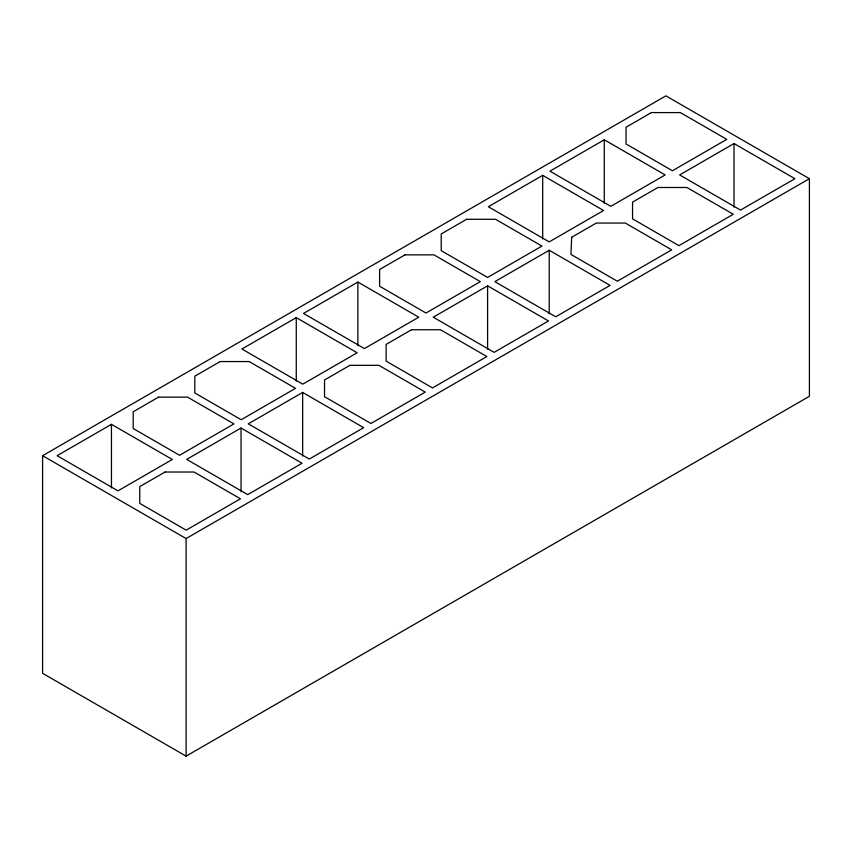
<?xml version="1.0" encoding="UTF-8"?>
<svg xmlns="http://www.w3.org/2000/svg" width="852" height="852" viewBox="0 0 852 852"><rect width="100%" height="100%" fill="white"/><g stroke="black" fill="none" stroke-linecap="round" stroke-linejoin="round"><path stroke-width="1.28" d="M42.6 455.703L665.902 95.85L809.4 178.696L809.4 396.297L186.098 756.15L42.6 673.304L42.6 455.703L186.098 538.56L809.4 178.696M111.452 424.328L57.095 455.703L117.981 490.858L172.328 459.473L111.452 424.328L111.452 487.898M296.272 317.626L241.915 349L302.79 384.156L357.148 352.771L296.272 317.626L296.272 381.195M357.872 282.055L303.514 313.44L364.4 348.585L418.747 317.2L357.872 282.055L357.872 345.635M542.692 175.352L488.334 206.738L549.21 241.883L603.567 210.508L542.692 175.352L542.692 238.933M604.292 139.781L549.934 171.167L610.809 206.322L665.167 174.937L604.292 139.781L604.292 203.362M241.041 428.013L186.684 459.398L247.708 494.618L302.066 463.243L241.041 428.013L241.041 491.583M302.652 392.442L248.294 423.827L309.308 459.058L363.666 427.672L302.652 392.442L302.652 456.022M487.6 285.825L433.253 317.2L494.128 352.355L548.486 320.97L487.6 285.825L487.6 349.395M549.21 250.254L494.852 281.639L555.728 316.784L610.085 285.399L549.21 250.254L549.21 313.834M734.019 143.551L679.672 174.937L740.548 210.082L794.905 178.696L734.019 143.551L734.019 207.132M186.098 538.56L186.098 756.15M571.681 237.282L570.957 254.439L617.338 281.224L671.696 249.838L625.315 223.054L596.315 223.054L571.681 237.282M158.557 397.128L133.2 411.772L133.2 428.513L179.58 455.287L233.938 423.902L187.557 397.128L158.557 397.128M220.167 361.557L194.799 376.201L194.799 392.942L241.191 419.727L295.537 388.342L249.157 361.557L220.167 361.557M404.977 254.855L379.619 269.498L379.619 286.24L426 313.025L480.358 281.639L433.977 254.855L404.977 254.855M466.587 219.294L441.219 233.938L441.219 250.669L487.6 277.454L541.957 246.068L495.576 219.294L466.587 219.294M651.397 112.592L626.039 127.236L626.039 143.967L672.42 170.751L726.777 139.366L680.397 112.592L651.397 112.592M165.064 472.019L139.76 486.62L139.76 503.362L186.162 530.157L240.456 498.803L194.054 472.019L165.064 472.019M349.895 365.327L324.537 379.971L324.537 396.712L370.918 423.487L425.276 392.101L378.895 365.327L349.895 365.327M411.505 329.756L386.137 344.4L386.137 361.142L432.518 387.916L486.875 356.541L440.495 329.756L411.505 329.756M657.925 187.493L632.557 202.137L632.557 218.868L678.938 245.653L733.295 214.267L686.914 187.493L657.925 187.493"/></g></svg>
